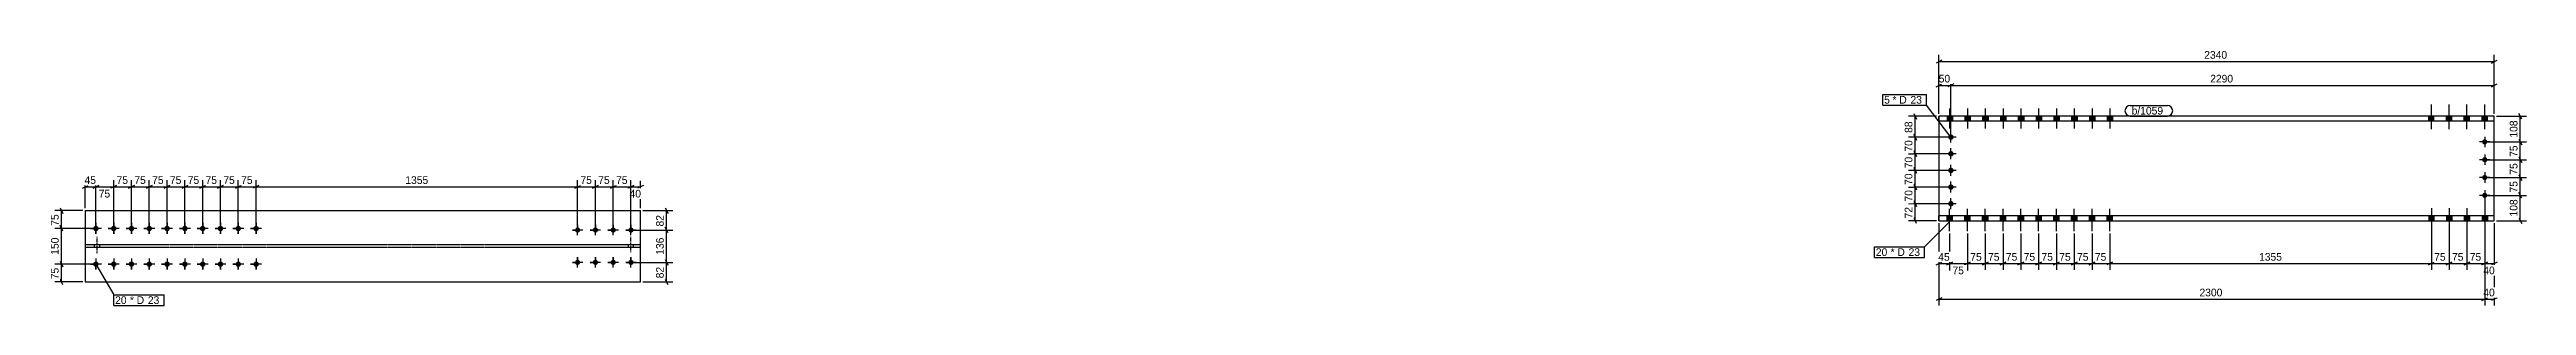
# Model space of a CAD drawing. Header units: millimetres. Extents: x 26 to 10464, y 32 to 1108.
import ezdxf

# ---------------------------------------------------------------- set-up
doc = ezdxf.new("R2010")
doc.units = ezdxf.units.MM
doc.linetypes.add('DXK_LINE_DOT2', pattern=[3.9198, 1.9599, -1.9599])
doc.linetypes.add('DXK_LINE_DOT4', pattern=[0.9408, 0.4704, -0.4704])
doc.styles.add('Comic Sans MS', font='COMIC.TTF', dxfattribs={"height": 0.2})

msp = doc.modelspace()

# ---------------------------------------------------------------- hatches: boundary and pattern name
at = {"linetype": 'Continuous'}
for points in [[(8022, 807), (8045, 807), (8045, 828), (8022, 828)], [(8022, 807), (8045, 807), (8045, 828), (8022, 828)], [(8027, 740, -1), (8050, 740, -1)], [(8097, 807), (8120, 807), (8120, 828), (8097, 828)], [(8097, 807), (8120, 807), (8120, 828), (8097, 828)], [(8172, 807), (8195, 807), (8195, 828), (8172, 828)], [(8172, 807), (8195, 807), (8195, 828), (8172, 828)], [(8247, 807), (8270, 807), (8270, 828), (8247, 828)], [(8247, 807), (8270, 807), (8270, 828), (8247, 828)], [(8322, 807), (8345, 807), (8345, 828), (8322, 828)], [(8322, 807), (8345, 807), (8345, 828), (8322, 828)], [(8397, 807), (8420, 807), (8420, 828), (8397, 828)], [(8397, 807), (8420, 807), (8420, 828), (8397, 828)], [(8472, 807), (8495, 807), (8495, 828), (8472, 828)], [(8472, 807), (8495, 807), (8495, 828), (8472, 828)], [(8547, 807), (8570, 807), (8570, 828), (8547, 828)], [(8547, 807), (8570, 807), (8570, 828), (8547, 828)], [(8622, 807), (8645, 807), (8645, 828), (8622, 828)], [(8622, 807), (8645, 807), (8645, 828), (8622, 828)], [(8697, 807), (8720, 807), (8720, 828), (8697, 828)], [(8697, 807), (8720, 807), (8720, 828), (8697, 828)], [(10052, 807), (10074, 807), (10074, 828), (10052, 828)], [(10052, 807), (10074, 807), (10074, 828), (10052, 828)], [(10127, 807), (10149, 807), (10149, 828), (10127, 828)], [(10127, 807), (10149, 807), (10149, 828), (10127, 828)], [(10202, 807), (10224, 807), (10224, 828), (10202, 828)], [(10202, 807), (10224, 807), (10224, 828), (10202, 828)], [(10277, 807), (10299, 807), (10299, 828), (10277, 828)], [(10277, 807), (10299, 807), (10299, 828), (10277, 828)], [(10288, 709, -1), (10288, 731, -1)], [(8027, 670, -1), (8050, 670, -1)], [(10288, 634, -1), (10288, 656, -1)], [(8027, 600, -1), (8050, 600, -1)], [(8027, 530, -1), (8050, 530, -1)], [(10288, 559, -1), (10288, 581, -1)], [(8027, 460, -1), (8050, 460, -1)], [(10288, 484, -1), (10288, 506, -1)], [(221, 344, -1), (221, 367, -1)], [(296, 344, -1), (296, 367, -1)], [(371, 344, -1), (371, 367, -1)], [(446, 344, -1), (446, 367, -1)], [(521, 344, -1), (521, 367, -1)], [(596, 344, -1), (596, 367, -1)], [(671, 344, -1), (671, 367, -1)], [(746, 344, -1), (746, 367, -1)], [(821, 344, -1), (821, 367, -1)], [(896, 344, -1), (896, 367, -1)], [(2251, 338, -1), (2251, 360, -1)], [(2326, 338, -1), (2326, 360, -1)], [(2401, 338, -1), (2401, 360, -1)], [(2476, 338, -1), (2476, 360, -1)], [(8022, 388), (8045, 388), (8045, 409), (8022, 409)], [(8022, 388), (8045, 388), (8045, 409), (8022, 409)], [(8097, 388), (8120, 388), (8120, 409), (8097, 409)], [(8097, 388), (8120, 388), (8120, 409), (8097, 409)], [(8172, 388), (8195, 388), (8195, 409), (8172, 409)], [(8172, 388), (8195, 388), (8195, 409), (8172, 409)], [(8247, 388), (8270, 388), (8270, 409), (8247, 409)], [(8247, 388), (8270, 388), (8270, 409), (8247, 409)], [(8322, 388), (8345, 388), (8345, 409), (8322, 409)], [(8322, 388), (8345, 388), (8345, 409), (8322, 409)], [(8397, 388), (8420, 388), (8420, 409), (8397, 409)], [(8397, 388), (8420, 388), (8420, 409), (8397, 409)], [(8472, 388), (8495, 388), (8495, 409), (8472, 409)], [(8472, 388), (8495, 388), (8495, 409), (8472, 409)], [(8547, 388), (8570, 388), (8570, 409), (8547, 409)], [(8547, 388), (8570, 388), (8570, 409), (8547, 409)], [(8622, 388), (8645, 388), (8645, 409), (8622, 409)], [(8622, 388), (8645, 388), (8645, 409), (8622, 409)], [(8697, 388), (8720, 388), (8720, 409), (8697, 409)], [(8697, 388), (8720, 388), (8720, 409), (8697, 409)], [(10052, 388), (10074, 388), (10074, 409), (10052, 409)], [(10052, 388), (10074, 388), (10074, 409), (10052, 409)], [(10127, 388), (10149, 388), (10149, 409), (10127, 409)], [(10127, 388), (10149, 388), (10149, 409), (10127, 409)], [(10202, 388), (10224, 388), (10224, 409), (10202, 409)], [(10202, 388), (10224, 388), (10224, 409), (10202, 409)], [(10277, 388), (10299, 388), (10299, 409), (10277, 409)], [(10277, 388), (10299, 388), (10299, 409), (10277, 409)], [(221, 194, -1), (221, 217, -1)], [(296, 194, -1), (296, 217, -1)], [(371, 194, -1), (371, 217, -1)], [(446, 194, -1), (446, 217, -1)], [(521, 194, -1), (521, 217, -1)], [(596, 194, -1), (596, 217, -1)], [(671, 194, -1), (671, 217, -1)], [(746, 194, -1), (746, 217, -1)], [(821, 194, -1), (821, 217, -1)], [(896, 194, -1), (896, 217, -1)], [(2251, 202, -1), (2251, 224, -1)], [(2326, 202, -1), (2326, 224, -1)], [(2401, 202, -1), (2401, 224, -1)], [(2476, 202, -1), (2476, 224, -1)]]:
    msp.add_hatch(color=3, dxfattribs=at).paths.add_polyline_path(points)

# ---------------------------------------------------------------- linework, layer by layer
at = {"color": 8, "linetype": 'Continuous'}
for p, q in [((10316, 1052), (10340, 1064)), ((10328, 838), (10328, 1086)), ((7976, 952), (8000, 964)), ((7988, 838), (7988, 986)), ((7988, 958), (8038, 958)), ((8050, 964), (8026, 952)), ((8050, 964), (8026, 952)), ((8038, 750), (8038, 986)), ((8038, 750), (8038, 986)), ((8038, 958), (10328, 958)), ((10316, 952), (10340, 964)), ((10328, 838), (10328, 986)), ((7882, 840), (7894, 816)), ((10444, 816), (10432, 840)), ((7978, 828), (7860, 828)), ((8028, 740), (7860, 740)), ((7894, 728), (7882, 752)), ((7888, 740), (7888, 828)), ((10338, 828), (10464, 828)), ((10432, 732), (10444, 708)), ((8028, 670), (7860, 670)), ((7882, 682), (7894, 658)), ((7888, 600), (7888, 670)), ((10298, 720), (10464, 720)), ((10298, 645), (10464, 645)), ((10444, 633), (10432, 657)), ((10438, 645), (10438, 720)), ((209, 525), (233, 537)), ((221, 366), (221, 556)), ((284, 525), (308, 537)), ((296, 366), (296, 559)), ((359, 525), (383, 537)), ((371, 366), (371, 559)), ((434, 525), (458, 537)), ((446, 366), (446, 559)), ((509, 525), (533, 537)), ((521, 366), (521, 559)), ((584, 525), (608, 537)), ((596, 366), (596, 559)), ((596, 531), (671, 531)), ((683, 537), (659, 525)), ((671, 366), (671, 559)), ((734, 525), (758, 537)), ((746, 366), (746, 559)), ((746, 531), (821, 531)), ((833, 537), (809, 525)), ((821, 366), (821, 559)), ((908, 537), (884, 525)), ((908, 537), (884, 525)), ((896, 366), (896, 559)), ((896, 366), (896, 559)), ((2239, 525), (2263, 537)), ((2251, 359), (2251, 559)), ((2314, 525), (2338, 537)), ((2326, 359), (2326, 559)), ((2326, 531), (2401, 531)), ((2401, 359), (2401, 559)), ((2464, 525), (2488, 537)), ((2476, 359), (2476, 556)), ((2476, 531), (2516, 531)), ((2528, 537), (2504, 525)), ((2516, 441), (2516, 556)), ((8028, 600), (7860, 600)), ((8028, 530), (7860, 530)), ((7894, 588), (7882, 612)), ((7882, 542), (7894, 518)), ((10298, 570), (10464, 570)), ((10444, 558), (10432, 582)), ((166, 431), (48, 431)), ((70, 443), (82, 419)), ((76, 356), (76, 431)), ((2620, 443), (2632, 419)), ((2626, 349), (2626, 431)), ((8028, 460), (7860, 460)), ((7882, 472), (7894, 448)), ((7888, 388), (7888, 460)), ((10288, 485), (10288, 32)), ((10288, 485), (10288, 179)), ((10298, 495), (10464, 495)), ((10444, 483), (10432, 507)), ((211, 356), (48, 356)), ((82, 344), (70, 368)), ((2486, 349), (2652, 349)), ((2632, 337), (2620, 361)), ((7978, 388), (7860, 388)), ((7894, 376), (7882, 400)), ((7988, 378), (7988, 32)), ((8033, 334), (8033, 179)), ((8108, 334), (8108, 182)), ((8183, 334), (8183, 182)), ((8258, 334), (8258, 182)), ((8333, 334), (8333, 182)), ((8408, 334), (8408, 182)), ((8483, 334), (8483, 182)), ((8558, 334), (8558, 182)), ((8633, 334), (8633, 182)), ((8708, 334), (8708, 182)), ((8708, 334), (8708, 182)), ((10063, 343), (10063, 182)), ((10138, 343), (10138, 182)), ((10213, 343), (10213, 182)), ((10328, 378), (10328, 32)), ((10328, 378), (10328, 179)), ((10338, 388), (10464, 388)), ((10432, 400), (10444, 376)), ((70, 218), (82, 194)), ((2486, 213), (2652, 213)), ((2620, 225), (2632, 201)), ((8021, 202), (8045, 214)), ((8096, 202), (8120, 214)), ((8171, 202), (8195, 214)), ((8246, 202), (8270, 214)), ((8321, 202), (8345, 214)), ((8396, 202), (8420, 214)), ((8471, 202), (8495, 214)), ((8546, 202), (8570, 214)), ((8621, 202), (8645, 214)), ((8720, 214), (8696, 202)), ((8720, 214), (8696, 202)), ((10051, 202), (10075, 214)), ((10126, 202), (10150, 214)), ((10276, 202), (10300, 214)), ((10340, 214), (10316, 202)), ((211, 206), (48, 206)), ((166, 131), (48, 131)), ((82, 119), (70, 143)), ((76, 131), (76, 206)), ((2526, 131), (2652, 131)), ((2632, 119), (2620, 143)), ((8633, 208), (8708, 208)), ((10288, 208), (10328, 208)), ((8000, 64), (7976, 52)), ((10276, 52), (10300, 64)), ((10288, 58), (10328, 58)), ((10340, 64), (10316, 52))]:
    msp.add_line(p, q, dxfattribs=at)
at = {"color": 3, "linetype": 'Continuous'}
for p, q in [((8033, 860), (8033, 777)), ((8033, 860), (8033, 777)), ((8108, 860), (8108, 777)), ((8108, 860), (8108, 777)), ((8183, 860), (8183, 777)), ((8183, 860), (8183, 777)), ((8258, 860), (8258, 777)), ((8258, 860), (8258, 777)), ((8333, 860), (8333, 777)), ((8333, 860), (8333, 777)), ((8408, 860), (8408, 777)), ((8408, 860), (8408, 777)), ((8483, 860), (8483, 777)), ((8483, 860), (8483, 777)), ((8558, 860), (8558, 777)), ((8558, 860), (8558, 777)), ((8633, 860), (8633, 777)), ((8633, 860), (8633, 777)), ((8708, 860), (8708, 777)), ((8708, 860), (8708, 777)), ((10063, 774), (10063, 878)), ((10063, 774), (10063, 878)), ((10138, 774), (10138, 878)), ((10138, 774), (10138, 878)), ((10213, 774), (10213, 878)), ((10213, 774), (10213, 878)), ((10288, 774), (10288, 878)), ((10288, 774), (10288, 878)), ((8061, 740), (8015, 740)), ((8022, 828), (8022, 807)), ((8022, 828), (8022, 807)), ((8038, 717), (8038, 763)), ((8045, 828), (8045, 807)), ((8045, 828), (8045, 807)), ((8097, 828), (8097, 807)), ((8097, 828), (8097, 807)), ((8120, 828), (8120, 807)), ((8120, 828), (8120, 807)), ((8172, 828), (8172, 807)), ((8172, 828), (8172, 807)), ((8195, 828), (8195, 807)), ((8195, 828), (8195, 807)), ((8247, 828), (8247, 807)), ((8247, 828), (8247, 807)), ((8270, 828), (8270, 807)), ((8270, 828), (8270, 807)), ((8322, 828), (8322, 807)), ((8322, 828), (8322, 807)), ((8345, 828), (8345, 807)), ((8345, 828), (8345, 807)), ((8397, 828), (8397, 807)), ((8397, 828), (8397, 807)), ((8420, 828), (8420, 807)), ((8420, 828), (8420, 807)), ((8472, 828), (8472, 807)), ((8472, 828), (8472, 807)), ((8495, 828), (8495, 807)), ((8495, 828), (8495, 807)), ((8547, 828), (8547, 807)), ((8547, 828), (8547, 807)), ((8570, 828), (8570, 807)), ((8570, 828), (8570, 807)), ((8622, 828), (8622, 807)), ((8622, 828), (8622, 807)), ((8645, 828), (8645, 807)), ((8645, 828), (8645, 807)), ((8697, 828), (8697, 807)), ((8697, 828), (8697, 807)), ((8720, 828), (8720, 807)), ((8720, 828), (8720, 807)), ((10052, 807), (10052, 828)), ((10052, 807), (10052, 828)), ((10074, 807), (10074, 828)), ((10074, 807), (10074, 828)), ((10127, 807), (10127, 828)), ((10127, 807), (10127, 828)), ((10149, 807), (10149, 828)), ((10149, 807), (10149, 828)), ((10202, 807), (10202, 828)), ((10202, 807), (10202, 828)), ((10224, 807), (10224, 828)), ((10224, 807), (10224, 828)), ((10277, 807), (10277, 828)), ((10277, 807), (10277, 828)), ((10288, 742), (10288, 698)), ((10299, 807), (10299, 828)), ((10299, 807), (10299, 828)), ((8061, 670), (8015, 670)), ((8038, 647), (8038, 693)), ((10310, 720), (10266, 720)), ((10310, 645), (10266, 645)), ((10288, 667), (10288, 623)), ((8061, 600), (8015, 600)), ((8061, 530), (8015, 530)), ((8038, 577), (8038, 623)), ((8038, 507), (8038, 553)), ((10310, 570), (10266, 570)), ((10288, 592), (10288, 548)), ((8061, 460), (8015, 460)), ((8033, 345), (8033, 439)), ((8033, 345), (8033, 439)), ((8038, 437), (8038, 483)), ((8108, 345), (8108, 439)), ((8108, 345), (8108, 439)), ((8183, 345), (8183, 439)), ((8183, 345), (8183, 439)), ((8258, 345), (8258, 439)), ((8258, 345), (8258, 439)), ((8333, 345), (8333, 439)), ((8333, 345), (8333, 439)), ((8408, 345), (8408, 439)), ((8408, 345), (8408, 439)), ((8483, 345), (8483, 439)), ((8483, 345), (8483, 439)), ((8558, 345), (8558, 439)), ((8558, 345), (8558, 439)), ((8633, 345), (8633, 439)), ((8633, 345), (8633, 439)), ((8708, 345), (8708, 439)), ((8708, 345), (8708, 439)), ((10063, 441), (10063, 338)), ((10063, 441), (10063, 338)), ((10138, 441), (10138, 338)), ((10138, 441), (10138, 338)), ((10213, 441), (10213, 338)), ((10213, 441), (10213, 338)), ((10310, 495), (10266, 495)), ((10288, 517), (10288, 473)), ((10288, 441), (10288, 338)), ((10288, 441), (10288, 338)), ((198, 356), (214, 356)), ((244, 356), (198, 356)), ((221, 379), (221, 364)), ((221, 379), (221, 333)), ((221, 333), (221, 348)), ((244, 356), (229, 356)), ((273, 356), (289, 356)), ((319, 356), (273, 356)), ((296, 379), (296, 364)), ((296, 379), (296, 333)), ((296, 333), (296, 348)), ((319, 356), (304, 356)), ((348, 356), (364, 356)), ((394, 356), (348, 356)), ((371, 379), (371, 364)), ((371, 379), (371, 333)), ((371, 333), (371, 348)), ((394, 356), (379, 356)), ((423, 356), (439, 356)), ((469, 356), (423, 356)), ((446, 379), (446, 364)), ((446, 379), (446, 333)), ((446, 333), (446, 348)), ((469, 356), (454, 356)), ((498, 356), (514, 356)), ((544, 356), (498, 356)), ((521, 379), (521, 364)), ((521, 379), (521, 333)), ((521, 333), (521, 348)), ((544, 356), (529, 356)), ((573, 356), (589, 356)), ((619, 356), (573, 356)), ((596, 379), (596, 364)), ((596, 379), (596, 333)), ((596, 333), (596, 348)), ((619, 356), (604, 356)), ((648, 356), (664, 356)), ((694, 356), (648, 356)), ((671, 379), (671, 364)), ((671, 379), (671, 333)), ((671, 333), (671, 348)), ((694, 356), (679, 356)), ((723, 356), (739, 356)), ((769, 356), (723, 356)), ((746, 379), (746, 364)), ((746, 379), (746, 333)), ((746, 333), (746, 348)), ((769, 356), (754, 356)), ((798, 356), (814, 356)), ((844, 356), (798, 356)), ((821, 379), (821, 364)), ((821, 379), (821, 333)), ((821, 333), (821, 348)), ((844, 356), (829, 356)), ((873, 356), (889, 356)), ((919, 356), (873, 356)), ((896, 379), (896, 364)), ((896, 379), (896, 333)), ((896, 333), (896, 348)), ((919, 356), (904, 356)), ((2229, 349), (2244, 349)), ((2273, 349), (2229, 349)), ((2251, 371), (2251, 356)), ((2251, 327), (2251, 371)), ((2251, 327), (2251, 341)), ((2273, 349), (2259, 349)), ((2304, 349), (2319, 349)), ((2348, 349), (2304, 349)), ((2326, 371), (2326, 356)), ((2326, 327), (2326, 371)), ((2326, 327), (2326, 341)), ((2348, 349), (2334, 349)), ((2379, 349), (2394, 349)), ((2423, 349), (2379, 349)), ((2401, 371), (2401, 356)), ((2401, 327), (2401, 371)), ((2401, 327), (2401, 341)), ((2423, 349), (2409, 349)), ((2454, 349), (2469, 349)), ((2498, 349), (2454, 349)), ((2476, 371), (2476, 356)), ((2476, 327), (2476, 371)), ((2476, 327), (2476, 341)), ((2498, 349), (2484, 349)), ((8022, 388), (8022, 409)), ((8022, 388), (8022, 409)), ((8045, 388), (8045, 409)), ((8045, 388), (8045, 409)), ((8097, 388), (8097, 409)), ((8097, 388), (8097, 409)), ((8120, 388), (8120, 409)), ((8120, 388), (8120, 409)), ((8172, 388), (8172, 409)), ((8172, 388), (8172, 409)), ((8195, 388), (8195, 409)), ((8195, 388), (8195, 409)), ((8247, 388), (8247, 409)), ((8247, 388), (8247, 409)), ((8270, 388), (8270, 409)), ((8270, 388), (8270, 409)), ((8322, 388), (8322, 409)), ((8322, 388), (8322, 409)), ((8345, 388), (8345, 409)), ((8345, 388), (8345, 409)), ((8397, 388), (8397, 409)), ((8397, 388), (8397, 409)), ((8420, 388), (8420, 409)), ((8420, 388), (8420, 409)), ((8472, 388), (8472, 409)), ((8472, 388), (8472, 409)), ((8495, 388), (8495, 409)), ((8495, 388), (8495, 409)), ((8547, 388), (8547, 409)), ((8547, 388), (8547, 409)), ((8570, 388), (8570, 409)), ((8570, 388), (8570, 409)), ((8622, 388), (8622, 409)), ((8622, 388), (8622, 409)), ((8645, 388), (8645, 409)), ((8645, 388), (8645, 409)), ((8697, 388), (8697, 409)), ((8697, 388), (8697, 409)), ((8720, 388), (8720, 409)), ((8720, 388), (8720, 409)), ((10052, 409), (10052, 388)), ((10052, 409), (10052, 388)), ((10074, 409), (10074, 388)), ((10074, 409), (10074, 388)), ((10127, 409), (10127, 388)), ((10127, 409), (10127, 388)), ((10149, 409), (10149, 388)), ((10149, 409), (10149, 388)), ((10202, 409), (10202, 388)), ((10202, 409), (10202, 388)), ((10224, 409), (10224, 388)), ((10224, 409), (10224, 388)), ((10277, 409), (10277, 388)), ((10277, 409), (10277, 388)), ((10299, 409), (10299, 388)), ((10299, 409), (10299, 388)), ((221, 229), (221, 214)), ((221, 229), (221, 183)), ((296, 229), (296, 214)), ((296, 229), (296, 183)), ((371, 229), (371, 214)), ((371, 229), (371, 183)), ((446, 229), (446, 214)), ((446, 229), (446, 183)), ((521, 229), (521, 214)), ((521, 229), (521, 183)), ((596, 229), (596, 214)), ((596, 229), (596, 183)), ((671, 229), (671, 214)), ((671, 229), (671, 183)), ((746, 229), (746, 214)), ((746, 229), (746, 183)), ((821, 229), (821, 214)), ((821, 229), (821, 183)), ((896, 229), (896, 214)), ((896, 229), (896, 183)), ((2273, 213), (2229, 213)), ((2229, 213), (2244, 213)), ((2251, 191), (2251, 235)), ((2251, 235), (2251, 220)), ((2273, 213), (2259, 213)), ((2348, 213), (2304, 213)), ((2304, 213), (2319, 213)), ((2326, 191), (2326, 235)), ((2326, 235), (2326, 220)), ((2348, 213), (2334, 213)), ((2423, 213), (2379, 213)), ((2379, 213), (2394, 213)), ((2401, 191), (2401, 235)), ((2401, 235), (2401, 220)), ((2423, 213), (2409, 213)), ((2498, 213), (2454, 213)), ((2454, 213), (2469, 213)), ((2476, 191), (2476, 235)), ((2476, 235), (2476, 220)), ((2498, 213), (2484, 213)), ((198, 206), (214, 206)), ((244, 206), (198, 206)), ((221, 183), (221, 198)), ((244, 206), (229, 206)), ((273, 206), (289, 206)), ((319, 206), (273, 206)), ((296, 183), (296, 198)), ((319, 206), (304, 206)), ((348, 206), (364, 206)), ((394, 206), (348, 206)), ((371, 183), (371, 198)), ((394, 206), (379, 206)), ((423, 206), (439, 206)), ((469, 206), (423, 206)), ((446, 183), (446, 198)), ((469, 206), (454, 206)), ((498, 206), (514, 206)), ((544, 206), (498, 206)), ((521, 183), (521, 198)), ((544, 206), (529, 206)), ((573, 206), (589, 206)), ((619, 206), (573, 206)), ((596, 183), (596, 198)), ((619, 206), (604, 206)), ((648, 206), (664, 206)), ((694, 206), (648, 206)), ((671, 183), (671, 198)), ((694, 206), (679, 206)), ((723, 206), (739, 206)), ((769, 206), (723, 206)), ((746, 183), (746, 198)), ((769, 206), (754, 206)), ((798, 206), (814, 206)), ((844, 206), (798, 206)), ((821, 183), (821, 198)), ((844, 206), (829, 206)), ((873, 206), (889, 206)), ((919, 206), (873, 206)), ((896, 183), (896, 198)), ((919, 206), (904, 206)), ((2251, 191), (2251, 206)), ((2326, 191), (2326, 206)), ((2401, 191), (2401, 206)), ((2476, 191), (2476, 206))]:
    msp.add_line(p, q, dxfattribs=at)
at = {"color": 7, "linetype": 'Continuous'}
for p, q in [((7988, 828), (7988, 807)), ((10328, 828), (7988, 828)), ((7988, 807), (7988, 409)), ((10328, 807), (7988, 807)), ((10328, 388), (10328, 828)), ((176, 431), (176, 131)), ((176, 431), (2516, 431)), ((2516, 131), (2516, 431)), ((7988, 388), (7988, 409)), ((10328, 409), (7988, 409)), ((7988, 388), (10328, 388)), ((176, 131), (2516, 131))]:
    msp.add_line(p, q, dxfattribs=at)
at = {"color": 7, "linetype": 'DXK_LINE_DOT4'}
for p, q in [((7988, 807), (7988, 828)), ((7988, 409), (7988, 388)), ((2516, 287), (176, 287)), ((2516, 275), (176, 275))]:
    msp.add_line(p, q, dxfattribs=at)
at = {"color": 3, "linetype": 'DXK_LINE_DOT2'}
for p, q in [((226, 252), (226, 320)), ((226, 252), (226, 320)), ((226, 252), (226, 320)), ((226, 252), (226, 320)), ((226, 252), (226, 320)), ((2476, 256), (2476, 324)), ((2476, 256), (2476, 324)), ((2476, 256), (2476, 324)), ((2476, 256), (2476, 324)), ((215, 275), (215, 287)), ((215, 275), (215, 287)), ((215, 275), (215, 287)), ((215, 275), (215, 287)), ((215, 275), (215, 287)), ((238, 275), (238, 287)), ((238, 275), (238, 287)), ((238, 275), (238, 287)), ((238, 275), (238, 287)), ((238, 275), (238, 287)), ((2465, 275), (2465, 287)), ((2465, 275), (2465, 287)), ((2465, 275), (2465, 287)), ((2465, 275), (2465, 287)), ((2487, 275), (2487, 287)), ((2487, 275), (2487, 287)), ((2487, 275), (2487, 287)), ((2487, 275), (2487, 287))]:
    msp.add_line(p, q, dxfattribs=at)

# ---------------------------------------------------------------- wipeouts: each hides what was drawn before it
at = {"color": 0}
for points in [[(7783, 881), (7783, 913), (7757, 913), (7757, 881)], [(7774, 240), (7774, 272), (7722, 272), (7722, 240)], [(355, 38), (355, 70), (302, 70), (302, 38)]]:
    msp.add_wipeout(points, dxfattribs=at)

# ---------------------------------------------------------------- next in the draw order: wipeouts: each hides what was drawn before it
for points in [[(8046, 964), (8046, 1008), (7981, 1008), (7981, 964)], [(9242, 964), (9242, 1008), (9125, 1008), (9125, 964)], [(7783, 881), (7783, 913), (7757, 913), (7757, 881)], [(8945, 835), (8945, 867), (8800, 867), (8800, 835)], [(7882, 816), (7837, 816), (7837, 751), (7882, 751)], [(7882, 667), (7837, 667), (7837, 602), (7882, 602)], [(10432, 715), (10387, 715), (10387, 650), (10432, 650)], [(666, 537), (666, 582), (601, 582), (601, 537)], [(816, 537), (816, 582), (751, 582), (751, 537)], [(2529, 480), (2529, 525), (2464, 525), (2464, 480)], [(70, 426), (26, 426), (26, 361), (70, 361)], [(7882, 456), (7837, 456), (7837, 391), (7882, 391)], [(7774, 240), (7774, 272), (7722, 272), (7722, 240)], [(70, 201), (26, 201), (26, 136), (70, 136)], [(10341, 64), (10341, 108), (10276, 108), (10276, 64)], [(355, 38), (355, 70), (302, 70), (302, 38)]]:
    msp.add_wipeout(points, dxfattribs=at)

# ---------------------------------------------------------------- next in the draw order: linework, layer by layer
at = {"color": 8, "linetype": 'Continuous'}
for p, q in [((8000, 1064), (7976, 1052)), ((7988, 838), (7988, 1086)), ((7988, 1058), (10328, 1058)), ((8028, 740), (7860, 740)), ((7882, 752), (7894, 728)), ((7888, 670), (7888, 740)), ((10432, 732), (10444, 708)), ((10438, 720), (10438, 828)), ((8028, 670), (7860, 670)), ((7894, 658), (7882, 682)), ((10298, 720), (10464, 720)), ((10298, 645), (10464, 645)), ((10432, 657), (10444, 633)), ((10438, 570), (10438, 645)), ((521, 531), (596, 531)), ((608, 537), (584, 525)), ((596, 366), (596, 559)), ((659, 525), (683, 537)), ((671, 366), (671, 559)), ((671, 531), (746, 531)), ((758, 537), (734, 525)), ((746, 366), (746, 559)), ((809, 525), (833, 537)), ((821, 366), (821, 559)), ((821, 531), (896, 531)), ((2413, 537), (2389, 525)), ((2488, 537), (2464, 525)), ((2476, 359), (2476, 559)), ((8028, 600), (7860, 600)), ((7882, 612), (7894, 588)), ((7888, 460), (7888, 530)), ((2526, 431), (2652, 431)), ((8028, 460), (7860, 460)), ((7894, 448), (7882, 472)), ((211, 356), (48, 356)), ((82, 344), (70, 368)), ((76, 206), (76, 356)), ((70, 218), (82, 194)), ((211, 206), (48, 206)), ((7988, 58), (10288, 58)), ((10276, 52), (10300, 64))]:
    msp.add_line(p, q, dxfattribs=at)
at = {"color": 7, "linetype": 'Continuous'}
for p, q in [((7716, 234), (7716, 278)), ((221, 206), (296, 76)), ((296, 32), (296, 76))]:
    msp.add_line(p, q, dxfattribs=at)

# ---------------------------------------------------------------- next in the draw order: texts
at = {"color": 3, "style": 'Comic Sans MS'}
for s, p in [('50', (7987, 970)), ('2290', (9131, 970)), ('75', (608, 543)), ('75', (758, 543)), ('40', (2470, 486)), ('40', (10282, 70))]:
    msp.add_text(s, height=32.4, dxfattribs=at).set_placement(p)
for s, p in [('88', (7876, 758)), ('70', (7876, 609)), ('75', (10426, 657)), ('72', (7876, 398)), ('75', (64, 367)), ('75', (64, 142))]:
    msp.add_text(s, height=32.4, rotation=90.0002, dxfattribs=at).set_placement(p)

# ---------------------------------------------------------------- next in the draw order: wipeouts: each hides what was drawn before it
at = {"color": 0}
for points in [[(7859, 881), (7859, 913), (7792, 913), (7792, 881)], [(8945, 835), (8945, 867), (8800, 867), (8800, 835)], [(7850, 240), (7850, 272), (7784, 272), (7784, 240)], [(10341, 157), (10341, 202), (10276, 202), (10276, 157)], [(430, 38), (430, 70), (364, 70), (364, 38)]]:
    msp.add_wipeout(points, dxfattribs=at)

# ---------------------------------------------------------------- next in the draw order: linework, layer by layer
at = {"color": 7, "linetype": 'Continuous'}
for p, q in [((8794, 873), (8951, 873)), ((8794, 829), (8951, 829))]:
    msp.add_line(p, q, dxfattribs=at)
at = {"color": 8, "linetype": 'Continuous'}
for p, q in [((10288, 485), (10288, 182)), ((10201, 202), (10225, 214)), ((10300, 214), (10276, 202)), ((10213, 208), (10288, 208))]:
    msp.add_line(p, q, dxfattribs=at)
at = {"color": 7, "linetype": 'Continuous'}
for centre, start, end in [((8794, 851), 90, 270), ((8951, 851), 270, 90)]:
    msp.add_arc(centre, 22, start, end, dxfattribs=at)

# ---------------------------------------------------------------- next in the draw order: texts
at = {"color": 3, "style": 'Comic Sans MS'}
for s, p in [('b/1059', (8800, 835)), ('40', (10282, 163))]:
    msp.add_text(s, height=32.4, dxfattribs=at).set_placement(p)

# ---------------------------------------------------------------- next in the draw order: wipeouts: each hides what was drawn before it
at = {"color": 0}
for points in [[(9217, 1064), (9217, 1108), (9100, 1108), (9100, 1064)], [(7859, 881), (7859, 913), (7792, 913), (7792, 881)], [(7882, 737), (7837, 737), (7837, 672), (7882, 672)], [(10432, 816), (10387, 816), (10387, 732), (10432, 732)], [(10432, 640), (10387, 640), (10387, 575), (10432, 575)], [(591, 537), (591, 582), (526, 582), (526, 537)], [(741, 537), (741, 582), (676, 582), (676, 537)], [(2396, 537), (2396, 582), (2331, 582), (2331, 537)], [(7882, 527), (7837, 527), (7837, 462), (7882, 462)], [(2620, 422), (2576, 422), (2576, 357), (2620, 357)], [(70, 323), (26, 323), (26, 239), (70, 239)], [(7850, 240), (7850, 272), (7784, 272), (7784, 240)], [(9197, 64), (9197, 108), (9080, 108), (9080, 64)], [(430, 38), (430, 70), (364, 70), (364, 38)]]:
    msp.add_wipeout(points, dxfattribs=at)

# ---------------------------------------------------------------- next in the draw order: linework, layer by layer
at = {"color": 7, "linetype": 'Continuous'}
msp.add_line((7751, 875), (7751, 919), dxfattribs=at)
at = {"color": 8, "linetype": 'Continuous'}
for p, q in [((446, 531), (521, 531)), ((533, 537), (509, 525)), ((521, 366), (521, 559)), ((2251, 531), (2326, 531)), ((2338, 537), (2314, 525)), ((2326, 359), (2326, 559)), ((2389, 525), (2413, 537)), ((2401, 359), (2401, 559)), ((2401, 531), (2476, 531)), ((8028, 530), (7860, 530)), ((7894, 518), (7882, 542)), ((7888, 530), (7888, 600)), ((10298, 570), (10464, 570)), ((10432, 582), (10444, 558)), ((10438, 495), (10438, 570)), ((2486, 349), (2652, 349)), ((2632, 337), (2620, 361)), ((2626, 213), (2626, 349))]:
    msp.add_line(p, q, dxfattribs=at)

# ---------------------------------------------------------------- next in the draw order: texts
at = {"color": 3, "style": 'Comic Sans MS'}
for s, p in [('2340', (9106, 1070)), ('5', (7757, 881)), ('75', (533, 543)), ('75', (683, 543)), ('75', (2338, 543)), ('20', (7722, 240)), ('20', (302, 38)), ('2300', (9086, 70))]:
    msp.add_text(s, height=32.4, dxfattribs=at).set_placement(p)
for s, p in [('108', (10426, 738)), ('70', (7876, 679)), ('75', (10426, 582)), ('70', (7876, 469)), ('150', (64, 245)), ('82', (2614, 364))]:
    msp.add_text(s, height=32.4, rotation=90.0002, dxfattribs=at).set_placement(p)

# ---------------------------------------------------------------- next in the draw order: wipeouts: each hides what was drawn before it
at = {"color": 0}
for points in [[(7920, 881), (7920, 913), (7868, 913), (7868, 881)], [(7912, 240), (7912, 272), (7860, 272), (7860, 240)], [(10283, 214), (10283, 258), (10218, 258), (10218, 214)], [(492, 38), (492, 70), (440, 70), (440, 38)]]:
    msp.add_wipeout(points, dxfattribs=at)

# ---------------------------------------------------------------- next in the draw order: linework, layer by layer
at = {"color": 8, "linetype": 'Continuous'}
for p, q in [((10288, 485), (10288, 32)), ((10213, 343), (10213, 182)), ((10225, 214), (10201, 202)), ((10138, 208), (10213, 208))]:
    msp.add_line(p, q, dxfattribs=at)

# ---------------------------------------------------------------- next in the draw order: texts
at = {"color": 3, "style": 'Comic Sans MS'}
msp.add_text('75', height=32.4, dxfattribs=at).set_placement((10225, 220))

# ---------------------------------------------------------------- next in the draw order: wipeouts: each hides what was drawn before it
at = {"color": 0}
for points in [[(7920, 881), (7920, 913), (7868, 913), (7868, 881)], [(516, 537), (516, 582), (451, 582), (451, 537)], [(2321, 537), (2321, 582), (2256, 582), (2256, 537)], [(2471, 537), (2471, 582), (2406, 582), (2406, 537)], [(7882, 597), (7837, 597), (7837, 532), (7882, 532)], [(10432, 565), (10387, 565), (10387, 500), (10432, 500)], [(2620, 323), (2576, 323), (2576, 239), (2620, 239)], [(7912, 240), (7912, 272), (7860, 272), (7860, 240)], [(492, 38), (492, 70), (440, 70), (440, 38)]]:
    msp.add_wipeout(points, dxfattribs=at)

# ---------------------------------------------------------------- next in the draw order: linework, layer by layer
at = {"color": 7, "linetype": 'Continuous'}
for p, q in [((7751, 919), (7936, 919)), ((7751, 875), (7936, 875)), ((7936, 875), (7936, 919)), ((8038, 740), (7936, 875)), ((296, 76), (508, 76)), ((296, 32), (508, 32)), ((508, 32), (508, 76))]:
    msp.add_line(p, q, dxfattribs=at)
at = {"color": 8, "linetype": 'Continuous'}
for p, q in [((371, 531), (446, 531)), ((458, 537), (434, 525)), ((446, 366), (446, 559)), ((896, 531), (2251, 531)), ((2239, 525), (2263, 537)), ((2251, 359), (2251, 559)), ((10298, 495), (10464, 495)), ((10444, 483), (10432, 507)), ((10438, 388), (10438, 495)), ((2486, 213), (2652, 213)), ((2620, 225), (2632, 201)), ((2626, 131), (2626, 213))]:
    msp.add_line(p, q, dxfattribs=at)

# ---------------------------------------------------------------- next in the draw order: texts
at = {"color": 3, "style": 'Comic Sans MS'}
for s, p in [('* D', (7792, 881)), ('23', (7868, 881)), ('75', (458, 543)), ('75', (2263, 543)), ('75', (2413, 543)), ('* D', (7784, 240)), ('23', (7860, 240)), ('* D', (364, 38)), ('23', (440, 38))]:
    msp.add_text(s, height=32.4, dxfattribs=at).set_placement(p)
for s, p in [('70', (7876, 539)), ('75', (10426, 507)), ('136', (2614, 245))]:
    msp.add_text(s, height=32.4, rotation=90.0002, dxfattribs=at).set_placement(p)

# ---------------------------------------------------------------- next in the draw order: wipeouts: each hides what was drawn before it
at = {"color": 0}
msp.add_wipeout([(10208, 214), (10208, 258), (10143, 258), (10143, 214)], dxfattribs=at)

# ---------------------------------------------------------------- next in the draw order: linework, layer by layer
at = {"color": 8, "linetype": 'Continuous'}
for p, q in [((10138, 343), (10138, 182)), ((10150, 214), (10126, 202)), ((10063, 208), (10138, 208))]:
    msp.add_line(p, q, dxfattribs=at)

# ---------------------------------------------------------------- next in the draw order: texts
at = {"color": 3, "style": 'Comic Sans MS'}
msp.add_text('75', height=32.4, dxfattribs=at).set_placement((10150, 220))

# ---------------------------------------------------------------- next in the draw order: wipeouts: each hides what was drawn before it
at = {"color": 0}
for points in [[(441, 537), (441, 582), (376, 582), (376, 537)], [(891, 537), (891, 582), (826, 582), (826, 537)], [(1629, 537), (1629, 582), (1519, 582), (1519, 537)], [(10432, 483), (10387, 483), (10387, 399), (10432, 399)], [(2620, 204), (2576, 204), (2576, 140), (2620, 140)]]:
    msp.add_wipeout(points, dxfattribs=at)

# ---------------------------------------------------------------- next in the draw order: linework, layer by layer
at = {"color": 8, "linetype": 'Continuous'}
for p, q in [((296, 531), (371, 531)), ((383, 537), (359, 525)), ((371, 366), (371, 559))]:
    msp.add_line(p, q, dxfattribs=at)

# ---------------------------------------------------------------- next in the draw order: texts
at = {"color": 3, "style": 'Comic Sans MS'}
for s, p in [('75', (383, 543)), ('75', (833, 543)), ('1355', (1525, 543))]:
    msp.add_text(s, height=32.4, dxfattribs=at).set_placement(p)
for s, p in [('108', (10426, 406)), ('82', (2614, 146))]:
    msp.add_text(s, height=32.4, rotation=90.0002, dxfattribs=at).set_placement(p)

# ---------------------------------------------------------------- next in the draw order: wipeouts: each hides what was drawn before it
at = {"color": 0}
msp.add_wipeout([(10133, 214), (10133, 258), (10068, 258), (10068, 214)], dxfattribs=at)

# ---------------------------------------------------------------- next in the draw order: linework, layer by layer
at = {"color": 8, "linetype": 'Continuous'}
for p, q in [((10063, 343), (10063, 182)), ((10051, 202), (10075, 214)), ((8708, 208), (10063, 208))]:
    msp.add_line(p, q, dxfattribs=at)

# ---------------------------------------------------------------- next in the draw order: texts
at = {"color": 3, "style": 'Comic Sans MS'}
msp.add_text('75', height=32.4, dxfattribs=at).set_placement((10075, 220))

# ---------------------------------------------------------------- next in the draw order: wipeouts: each hides what was drawn before it
at = {"color": 0}
msp.add_wipeout([(366, 537), (366, 582), (301, 582), (301, 537)], dxfattribs=at)

# ---------------------------------------------------------------- next in the draw order: linework, layer by layer
at = {"color": 8, "linetype": 'Continuous'}
for p, q in [((221, 531), (296, 531)), ((308, 537), (284, 525)), ((296, 366), (296, 556))]:
    msp.add_line(p, q, dxfattribs=at)

# ---------------------------------------------------------------- next in the draw order: texts
at = {"color": 3, "style": 'Comic Sans MS'}
msp.add_text('75', height=32.4, dxfattribs=at).set_placement((308, 543))

# ---------------------------------------------------------------- next in the draw order: wipeouts: each hides what was drawn before it
at = {"color": 0}
for points in [[(8703, 214), (8703, 258), (8638, 258), (8638, 214)], [(9441, 214), (9441, 258), (9331, 258), (9331, 214)]]:
    msp.add_wipeout(points, dxfattribs=at)

# ---------------------------------------------------------------- next in the draw order: linework, layer by layer
at = {"color": 8, "linetype": 'Continuous'}
for p, q in [((8633, 334), (8633, 182)), ((8645, 214), (8621, 202)), ((8558, 208), (8633, 208))]:
    msp.add_line(p, q, dxfattribs=at)

# ---------------------------------------------------------------- next in the draw order: texts
at = {"color": 3, "style": 'Comic Sans MS'}
for s, p in [('75', (8645, 220)), ('1355', (9337, 220))]:
    msp.add_text(s, height=32.4, dxfattribs=at).set_placement(p)

# ---------------------------------------------------------------- next in the draw order: wipeouts: each hides what was drawn before it
at = {"color": 0}
msp.add_wipeout([(291, 480), (291, 525), (226, 525), (226, 480)], dxfattribs=at)

# ---------------------------------------------------------------- next in the draw order: linework, layer by layer
at = {"color": 8, "linetype": 'Continuous'}
for p, q in [((164, 525), (188, 537)), ((176, 441), (176, 559)), ((176, 531), (221, 531)), ((233, 537), (209, 525)), ((221, 366), (221, 559))]:
    msp.add_line(p, q, dxfattribs=at)

# ---------------------------------------------------------------- next in the draw order: texts
at = {"color": 3, "style": 'Comic Sans MS'}
msp.add_text('75', height=32.4, dxfattribs=at).set_placement((233, 486))

# ---------------------------------------------------------------- next in the draw order: wipeouts: each hides what was drawn before it
at = {"color": 0}
msp.add_wipeout([(8628, 214), (8628, 258), (8563, 258), (8563, 214)], dxfattribs=at)

# ---------------------------------------------------------------- next in the draw order: linework, layer by layer
at = {"color": 8, "linetype": 'Continuous'}
for p, q in [((8558, 334), (8558, 182)), ((8570, 214), (8546, 202)), ((8483, 208), (8558, 208))]:
    msp.add_line(p, q, dxfattribs=at)

# ---------------------------------------------------------------- next in the draw order: texts
at = {"color": 3, "style": 'Comic Sans MS'}
msp.add_text('75', height=32.4, dxfattribs=at).set_placement((8570, 220))

# ---------------------------------------------------------------- next in the draw order: wipeouts: each hides what was drawn before it
at = {"color": 0}
msp.add_wipeout([(231, 537), (231, 582), (166, 582), (166, 537)], dxfattribs=at)

# ---------------------------------------------------------------- next in the draw order: texts
at = {"color": 3, "style": 'Comic Sans MS'}
msp.add_text('45', height=32.4, dxfattribs=at).set_placement((173, 543))

# ---------------------------------------------------------------- next in the draw order: wipeouts: each hides what was drawn before it
at = {"color": 0}
msp.add_wipeout([(8553, 214), (8553, 258), (8488, 258), (8488, 214)], dxfattribs=at)

# ---------------------------------------------------------------- next in the draw order: linework, layer by layer
at = {"color": 8, "linetype": 'Continuous'}
for p, q in [((8483, 334), (8483, 182)), ((8495, 214), (8471, 202)), ((8408, 208), (8483, 208))]:
    msp.add_line(p, q, dxfattribs=at)

# ---------------------------------------------------------------- next in the draw order: texts
at = {"color": 3, "style": 'Comic Sans MS'}
msp.add_text('75', height=32.4, dxfattribs=at).set_placement((8495, 220))

# ---------------------------------------------------------------- next in the draw order: wipeouts: each hides what was drawn before it
at = {"color": 0}
msp.add_wipeout([(8478, 214), (8478, 258), (8413, 258), (8413, 214)], dxfattribs=at)

# ---------------------------------------------------------------- next in the draw order: linework, layer by layer
at = {"color": 8, "linetype": 'Continuous'}
for p, q in [((8408, 334), (8408, 182)), ((8420, 214), (8396, 202)), ((8333, 208), (8408, 208))]:
    msp.add_line(p, q, dxfattribs=at)

# ---------------------------------------------------------------- next in the draw order: texts
at = {"color": 3, "style": 'Comic Sans MS'}
msp.add_text('75', height=32.4, dxfattribs=at).set_placement((8420, 220))

# ---------------------------------------------------------------- next in the draw order: wipeouts: each hides what was drawn before it
at = {"color": 0}
msp.add_wipeout([(8403, 214), (8403, 258), (8338, 258), (8338, 214)], dxfattribs=at)

# ---------------------------------------------------------------- next in the draw order: linework, layer by layer
at = {"color": 8, "linetype": 'Continuous'}
for p, q in [((8333, 334), (8333, 182)), ((8345, 214), (8321, 202)), ((8258, 208), (8333, 208))]:
    msp.add_line(p, q, dxfattribs=at)

# ---------------------------------------------------------------- next in the draw order: texts
at = {"color": 3, "style": 'Comic Sans MS'}
msp.add_text('75', height=32.4, dxfattribs=at).set_placement((8345, 220))

# ---------------------------------------------------------------- next in the draw order: wipeouts: each hides what was drawn before it
at = {"color": 0}
msp.add_wipeout([(8328, 214), (8328, 258), (8263, 258), (8263, 214)], dxfattribs=at)

# ---------------------------------------------------------------- next in the draw order: linework, layer by layer
at = {"color": 8, "linetype": 'Continuous'}
for p, q in [((8258, 334), (8258, 182)), ((8270, 214), (8246, 202)), ((8183, 208), (8258, 208))]:
    msp.add_line(p, q, dxfattribs=at)

# ---------------------------------------------------------------- next in the draw order: texts
at = {"color": 3, "style": 'Comic Sans MS'}
msp.add_text('75', height=32.4, dxfattribs=at).set_placement((8270, 220))

# ---------------------------------------------------------------- next in the draw order: wipeouts: each hides what was drawn before it
at = {"color": 0}
msp.add_wipeout([(8253, 214), (8253, 258), (8188, 258), (8188, 214)], dxfattribs=at)

# ---------------------------------------------------------------- next in the draw order: linework, layer by layer
at = {"color": 8, "linetype": 'Continuous'}
for p, q in [((8183, 334), (8183, 182)), ((8195, 214), (8171, 202)), ((8108, 208), (8183, 208))]:
    msp.add_line(p, q, dxfattribs=at)

# ---------------------------------------------------------------- next in the draw order: texts
at = {"color": 3, "style": 'Comic Sans MS'}
msp.add_text('75', height=32.4, dxfattribs=at).set_placement((8195, 220))

# ---------------------------------------------------------------- next in the draw order: wipeouts: each hides what was drawn before it
at = {"color": 0}
msp.add_wipeout([(8178, 214), (8178, 258), (8113, 258), (8113, 214)], dxfattribs=at)

# ---------------------------------------------------------------- next in the draw order: linework, layer by layer
at = {"color": 8, "linetype": 'Continuous'}
for p, q in [((8108, 334), (8108, 179)), ((8120, 214), (8096, 202)), ((8033, 208), (8108, 208))]:
    msp.add_line(p, q, dxfattribs=at)

# ---------------------------------------------------------------- next in the draw order: texts
at = {"color": 3, "style": 'Comic Sans MS'}
msp.add_text('75', height=32.4, dxfattribs=at).set_placement((8120, 220))

# ---------------------------------------------------------------- next in the draw order: wipeouts: each hides what was drawn before it
at = {"color": 0}
msp.add_wipeout([(8103, 157), (8103, 202), (8038, 202), (8038, 157)], dxfattribs=at)

# ---------------------------------------------------------------- next in the draw order: linework, layer by layer
at = {"color": 8, "linetype": 'Continuous'}
for p, q in [((7988, 378), (7988, 182)), ((8033, 334), (8033, 182)), ((7976, 202), (8000, 214)), ((8045, 214), (8021, 202)), ((7988, 208), (8033, 208))]:
    msp.add_line(p, q, dxfattribs=at)

# ---------------------------------------------------------------- next in the draw order: texts
at = {"color": 3, "style": 'Comic Sans MS'}
msp.add_text('75', height=32.4, dxfattribs=at).set_placement((8045, 163))

# ---------------------------------------------------------------- next in the draw order: wipeouts: each hides what was drawn before it
at = {"color": 0}
msp.add_wipeout([(8043, 214), (8043, 258), (7978, 258), (7978, 214)], dxfattribs=at)

# ---------------------------------------------------------------- next in the draw order: linework, layer by layer
at = {"color": 7, "linetype": 'Continuous'}
for p, q in [((8033, 384), (7927, 278)), ((7716, 278), (7927, 278)), ((7716, 234), (7927, 234)), ((7927, 234), (7927, 278))]:
    msp.add_line(p, q, dxfattribs=at)

# ---------------------------------------------------------------- next in the draw order: texts
at = {"color": 3, "style": 'Comic Sans MS'}
msp.add_text('45', height=32.4, dxfattribs=at).set_placement((7985, 220))

doc.saveas('drawing.dxf')
